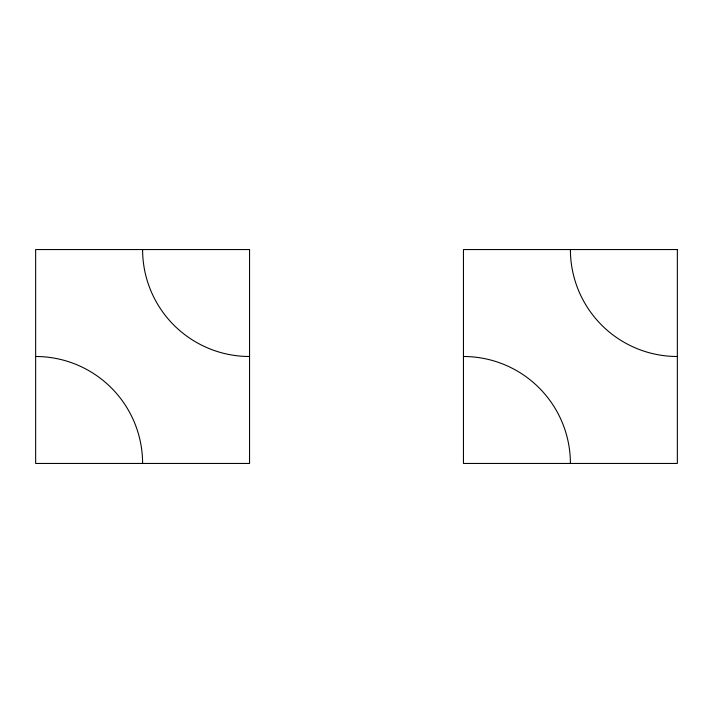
<?xml version="1.0" encoding="UTF-8"?>
<svg xmlns="http://www.w3.org/2000/svg" width="713" height="713" viewBox="0 0 713 713"><rect width="100%" height="100%" fill="white"/><g stroke="black" fill="none" stroke-linecap="round" stroke-linejoin="round"><path stroke-width="1.07" d="M677.35 356.5A106.95 106.95 0 0 1 570.4 249.55M463.45 356.5A106.95 106.95 0 0 1 570.4 463.45M249.55 356.5A106.95 106.95 0 0 1 142.6 249.55M35.65 356.5A106.95 106.95 0 0 1 142.6 463.45M249.55 249.55L35.65 249.55L35.65 463.45L249.55 463.45L249.55 249.55M677.35 249.55L463.45 249.55L463.45 463.45L677.35 463.45L677.35 249.55"/></g></svg>
